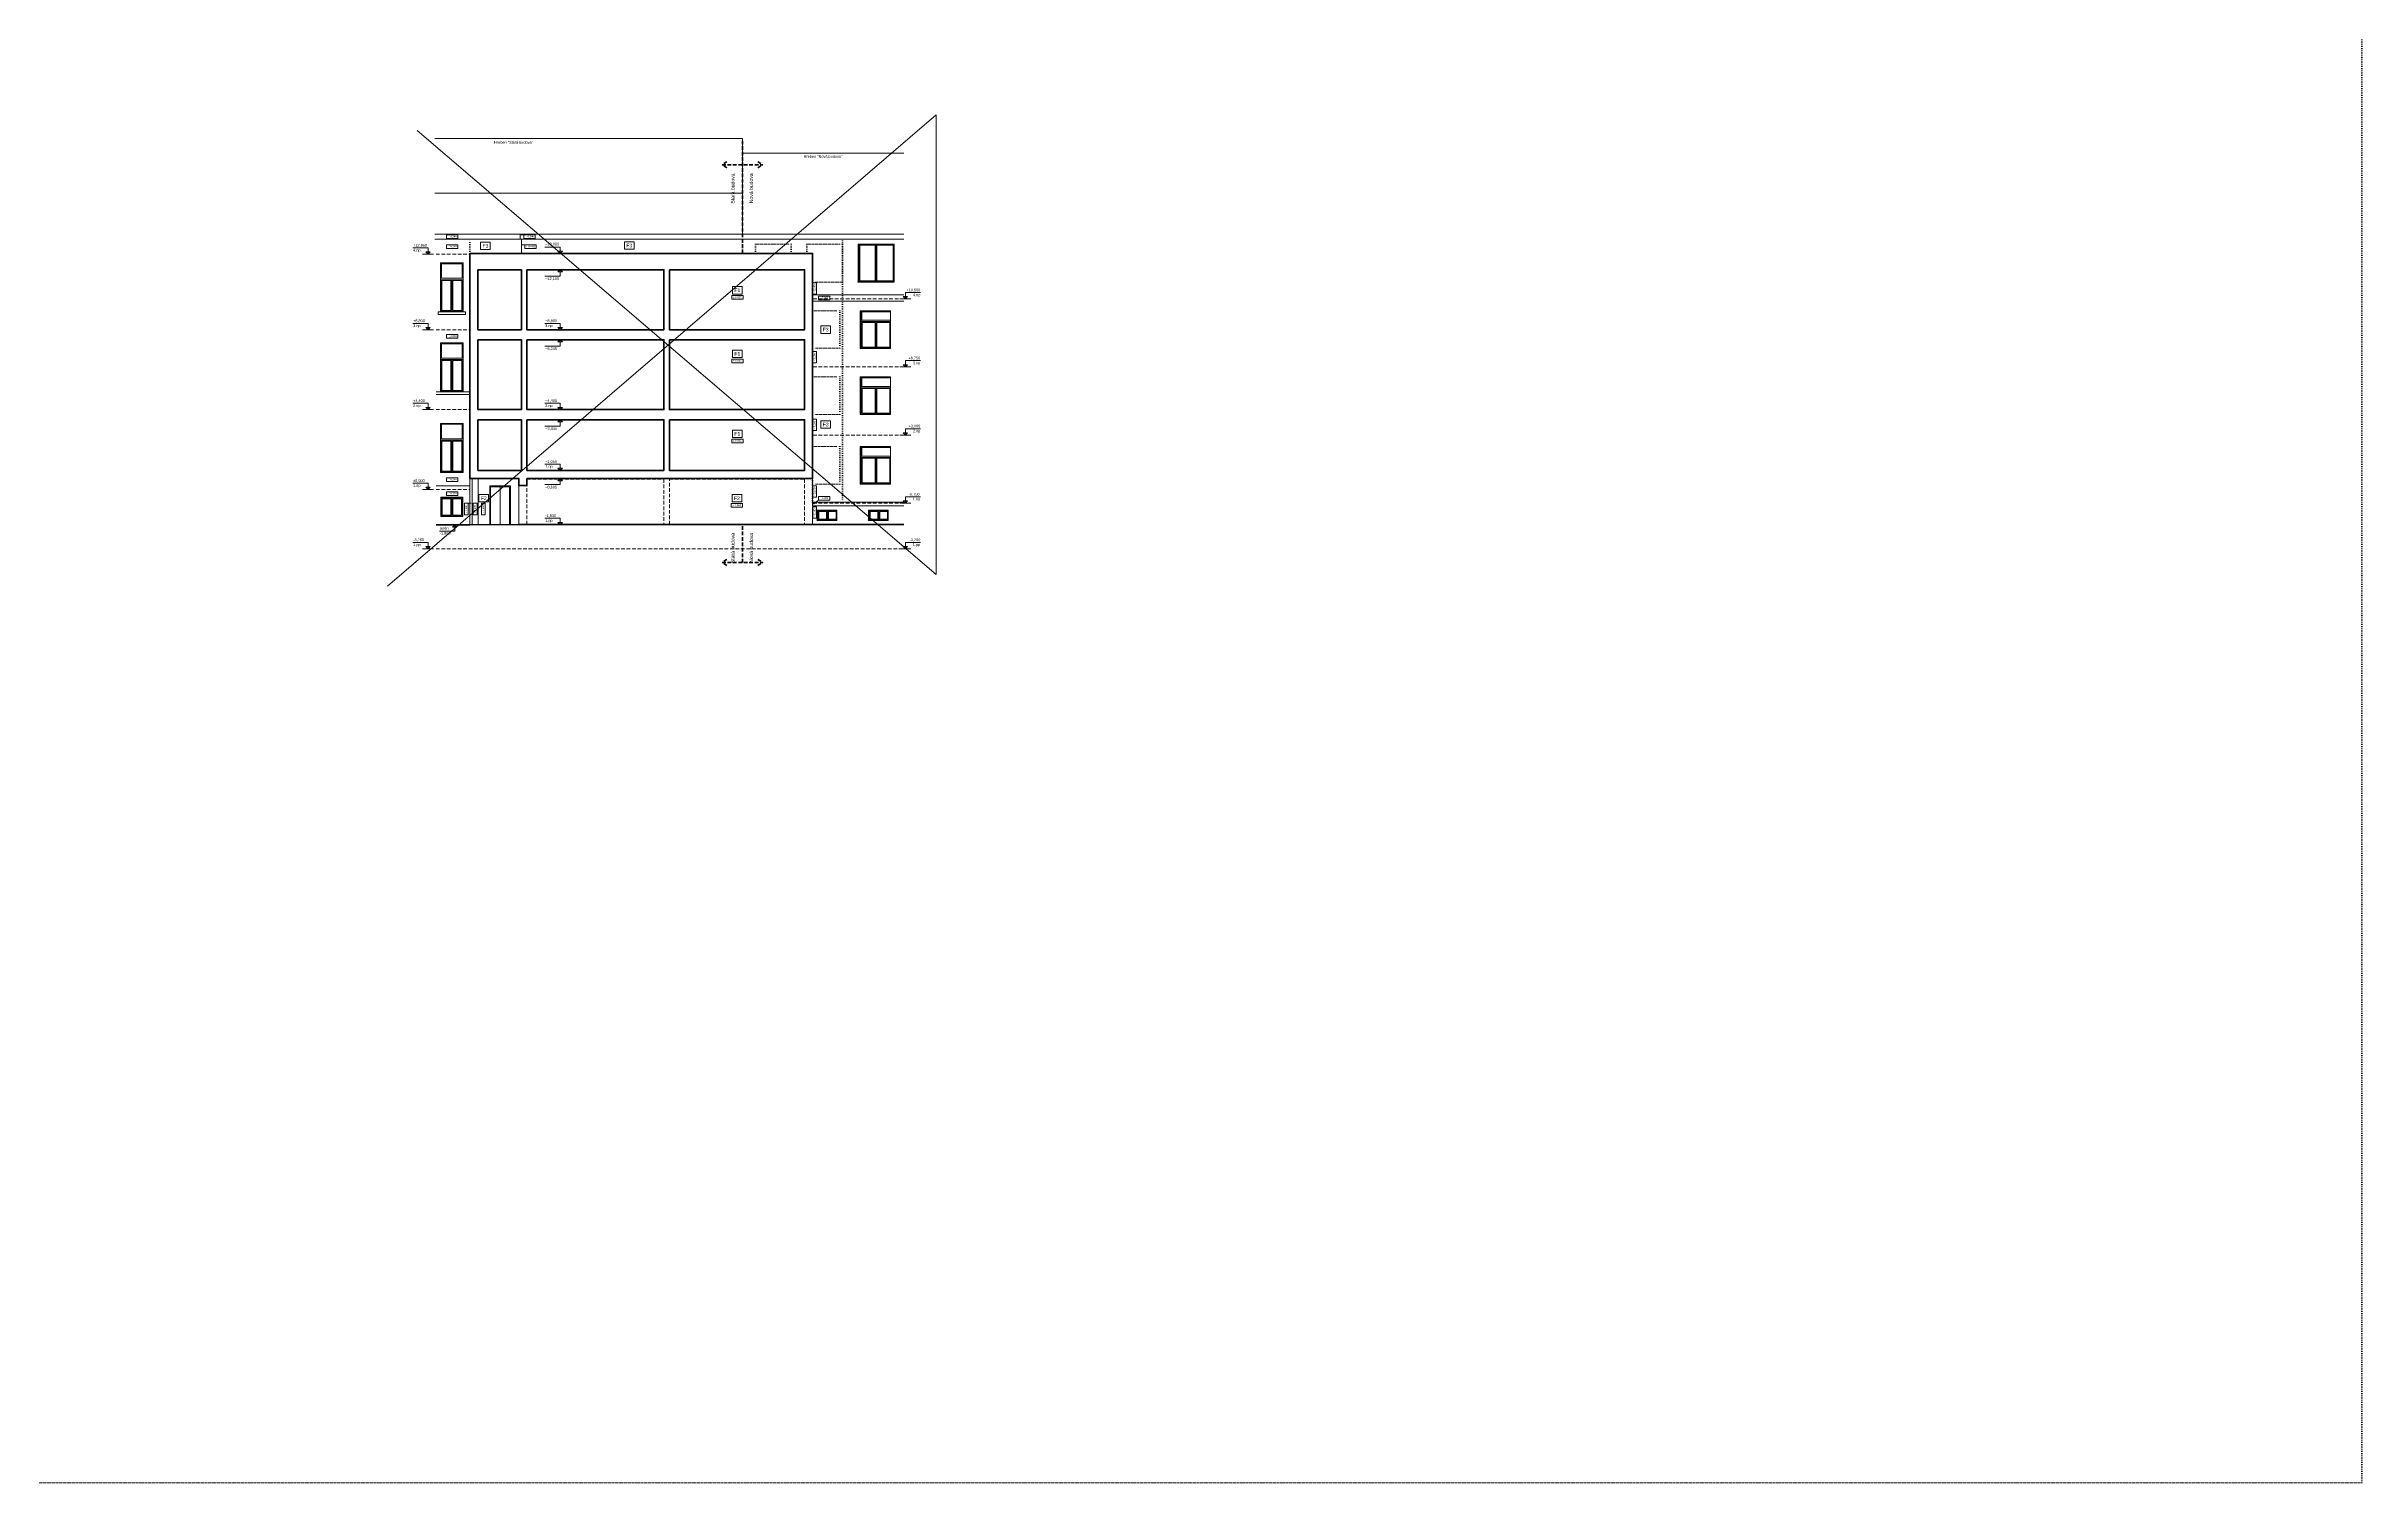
# Model space of a CAD drawing. Header units: millimetres. Extents: x 89194 to 559352, y -753138 to -204019.
# Drawn here: x 310519 to 438086, y -753138 to -674037 of the extents above; entities that cross this region are included whole.
import ezdxf

# ---------------------------------------------------------------- set-up
doc = ezdxf.new("R2010")
doc.units = ezdxf.units.MM
doc.header["$LTSCALE"] = 400
for name, pattern in [('DASHED', [0.75, 0.5, -0.25]), ('DOT', [0.25, 0, -0.25]), ('ČÁRKOVANÁ', [0.75, 0.5, -0.25])]:
    doc.linetypes.add(name, pattern=pattern)
for name, color, linetype, lineweight in [('RG_koty_hloubkové', 5, 'Continuous', 9), ('RG_Koty_vyskove', 7, 'Continuous', 5), ('RG_okna', 3, 'Continuous', 9), ('RG_pohled', 200, 'Continuous', 9), ('RG_popisy', 11, 'Continuous', 9), ('RG_skladby konstrukcí', 5, 'Continuous', 9), ('RG_tečkovaně', 210, 'DOT', 15), ('RG_velmi tlustá', 5, 'Continuous', 70), ('RG_výrobky zámečník', 6, 'Continuous', 9), ('RG_zdivo nové', 1, 'Continuous', 50), ('RG_čárkovaně', 40, 'DASHED', 9)]:
    doc.layers.add(name, color=color, linetype=linetype, lineweight=lineweight)
doc.styles.add('ARIAL', font='Arial.ttf')
doc.styles.add('Arial 200', font='Arial.ttf', dxfattribs={"height": 200})
doc.styles.add('Arial 250', font='Arial Bold.ttf', dxfattribs={"height": 250})

# ---------------------------------------------------------------- blocks, each defined once
blk = doc.blocks.new('dvere_vytah')
at = {"layer": 'RG_okna'}
for points in [[(334913, -698243), (336053, -698243), (336053, -700373), (334913, -700373)], [(334963, -698293), (336003, -698293), (336003, -700373), (334963, -700373)]]:
    blk.add_lwpolyline(points, close=True, dxfattribs=at)
blk.add_lwpolyline([(335483, -698293), (335483, -700373)], dxfattribs=at)

msp = doc.modelspace()

# ---------------------------------------------------------------- linework, layer by layer
at = {"layer": 'RG_koty_hloubkové'}
for points in [[(332560.2, -684416.4), (333185.2, -684416.4), (333185.2, -684620.2), (332560.2, -684620.2)], [(332560.2, -684971.8), (333185.2, -684971.8), (333185.2, -685175.5), (332560.2, -685175.5)], [(336820.3, -684415.7), (337445.3, -684415.7), (337445.3, -684619.5), (336820.3, -684619.5)], [(336888.6, -684971.8), (337513.6, -684971.8), (337513.6, -685175.5), (336888.6, -685175.5)], [(352757.5, -687686.2), (352757.5, -687061.2), (352961.3, -687061.2), (352961.3, -687686.2)], [(348278.8, -687764.4), (348903.8, -687764.4), (348903.8, -687968.2), (348278.8, -687968.2)], [(353071.4, -687790.3), (353696.4, -687790.3), (353696.4, -687994), (353071.4, -687994)], [(332560.2, -689913.4), (333185.2, -689913.4), (333185.2, -690117.1), (332560.2, -690117.1)], [(348278.8, -691264.4), (348903.8, -691264.4), (348903.8, -691468.2), (348278.8, -691468.2)], [(352757.5, -691468.5), (352757.5, -690843.5), (352961.3, -690843.5), (352961.3, -691468.5)], [(352757.5, -695192.9), (352757.5, -694567.9), (352961.3, -694567.9), (352961.3, -695192.9)], [(348278.8, -695664.4), (348903.8, -695664.4), (348903.8, -695868.2), (348278.8, -695868.2)], [(332560.2, -697801.5), (333185.2, -697801.5), (333185.2, -698005.3), (332560.2, -698005.3)], [(332560.2, -698574.1), (333185.2, -698574.1), (333185.2, -698777.9), (332560.2, -698777.9)], [(352757.5, -698870.2), (352757.5, -698245.2), (352961.3, -698245.2), (352961.3, -698870.2)], [(353071.4, -698823.1), (353696.4, -698823.1), (353696.4, -699026.9), (353071.4, -699026.9)], [(333561.2, -699829.4), (333561.2, -699204.4), (333764.9, -699204.4), (333764.9, -699829.4)], [(334044.1, -699829.4), (334044.1, -699204.4), (334247.9, -699204.4), (334247.9, -699829.4)], [(334496.9, -699829.4), (334496.9, -699204.4), (334700.6, -699204.4), (334700.6, -699829.4)], [(348255.2, -699214.4), (348880.2, -699214.4), (348880.2, -699418.2), (348255.2, -699418.2)], [(352757.5, -700019), (352757.5, -699394), (352961.3, -699394), (352961.3, -700019)]]:
    msp.add_lwpolyline(points, close=True, dxfattribs=at)
for points in [[(336820.3, -684415.7), (336629.9, -684415.7)], [(336888.6, -684971.8), (336698.3, -684971.8)], [(353071.4, -699026.9), (352784.4, -699249.3)], [(333764.9, -699204.4), (333921.6, -699204.4)]]:
    msp.add_lwpolyline(points, dxfattribs=at)
at = {"layer": 'RG_Koty_vyskove', "transparency": 33554687, "extrusion": (0, 0, -1)}
for p, q in [((330709.9, -685133.2), (331552, -685133.2)), ((337987.6, -685093.2), (338829.7, -685093.2)), ((337987.6, -686693.2), (338829.7, -686693.2)), ((358691, -687593.2), (357848.8, -687593.2)), ((330709.9, -689293.2), (331552, -689293.2)), ((337987.6, -689293.2), (338829.7, -689293.2)), ((337987.6, -690548.2), (338829.7, -690548.2)), ((358689.4, -691343.2), (357847.3, -691343.2)), ((330708.3, -693693.2), (331550.4, -693693.2)), ((337987.6, -693693.2), (338829.7, -693693.2)), ((337987.6, -694948.2), (338829.7, -694948.2)), ((358691, -695093.2), (357848.8, -695093.2)), ((337987.6, -697043.2), (338829.7, -697043.2)), ((330708.3, -698093.2), (331550.4, -698093.2)), ((337987.6, -698175.7), (338829.7, -698175.7)), ((358691, -698843.2), (357848.8, -698843.2)), ((337987.6, -700023.2), (338829.7, -700023.2)), ((330709.9, -701353.2), (331552, -701353.2)), ((332179.8, -700743.2), (333022, -700743.2)), ((358689.4, -701353.2), (357847.3, -701353.2))]:
    msp.add_line(p, q, dxfattribs=at)
at = {"layer": 'RG_Koty_vyskove', "transparency": 33554687}
for p, q in [((331552, -685483.2), (331432.1, -685363.1, 0)), ((331432.1, -685363.1, 0), (331552.1, -685363.1, 0)), ((331552, -685133.2), (331552, -685483.2)), ((331672.1, -685363.1, 0), (331552, -685483.2)), ((331552.1, -685363.1, 0), (331672.1, -685363.1, 0)), ((338829.7, -685443.2), (338709.8, -685323.1, 0)), ((338709.8, -685323.1, 0), (338829.8, -685323.1, 0)), ((338829.7, -685093.2), (338829.7, -685443.2)), ((338949.8, -685323.1, 0), (338829.7, -685443.2)), ((338829.8, -685323.1, 0), (338949.8, -685323.1, 0)), ((338829.7, -686343.2), (338709.8, -686463.3, 0)), ((338709.8, -686463.3, 0), (338829.8, -686463.3, 0)), ((338829.7, -686693.2), (338829.7, -686343.2)), ((338949.8, -686463.3, 0), (338829.7, -686343.2)), ((338829.8, -686463.3, 0), (338949.8, -686463.3, 0)), ((357848.7, -687823.1, 0), (357728.7, -687823.1, 0)), ((357728.7, -687823.1, 0), (357848.8, -687943.2)), ((357968.7, -687823.1, 0), (357848.7, -687823.1, 0)), ((357848.8, -687593.2), (357848.8, -687943.2)), ((357848.8, -687943.2), (357968.7, -687823.1, 0)), ((331552, -689643.2), (331432.1, -689523.1, 0)), ((331432.1, -689523.1, 0), (331552.1, -689523.1, 0)), ((331552, -689293.2), (331552, -689643.2)), ((331672.1, -689523.1, 0), (331552, -689643.2)), ((331552.1, -689523.1, 0), (331672.1, -689523.1, 0)), ((338829.7, -689643.2), (338709.8, -689523.1, 0)), ((338709.8, -689523.1, 0), (338829.8, -689523.1, 0)), ((338829.7, -689293.2), (338829.7, -689643.2)), ((338949.8, -689523.1, 0), (338829.7, -689643.2)), ((338829.8, -689523.1, 0), (338949.8, -689523.1, 0)), ((338829.7, -690198.2), (338709.8, -690318.3, 0)), ((338709.8, -690318.3, 0), (338829.8, -690318.3, 0)), ((338829.7, -690548.2), (338829.7, -690198.2)), ((338949.8, -690318.3, 0), (338829.7, -690198.2)), ((338829.8, -690318.3, 0), (338949.8, -690318.3, 0)), ((357847.3, -691343.2), (357847.3, -691693.2)), ((357847.1, -691573.1, 0), (357727.1, -691573.1, 0)), ((357727.1, -691573.1, 0), (357847.3, -691693.2)), ((357967.1, -691573.1, 0), (357847.1, -691573.1, 0)), ((357847.3, -691693.2), (357967.1, -691573.1, 0)), ((331550.4, -694043.2), (331430.6, -693923.1, 0)), ((331430.6, -693923.1, 0), (331550.6, -693923.1, 0)), ((331550.4, -693693.2), (331550.4, -694043.2)), ((331670.6, -693923.1, 0), (331550.4, -694043.2)), ((331550.6, -693923.1, 0), (331670.6, -693923.1, 0)), ((338829.7, -694043.2), (338709.8, -693923.1, 0)), ((338709.8, -693923.1, 0), (338829.8, -693923.1, 0)), ((338829.7, -693693.2), (338829.7, -694043.2)), ((338949.8, -693923.1, 0), (338829.7, -694043.2)), ((338829.8, -693923.1, 0), (338949.8, -693923.1, 0)), ((338829.7, -694598.2), (338709.8, -694718.3, 0)), ((338709.8, -694718.3, 0), (338829.8, -694718.3, 0)), ((338829.7, -694948.2), (338829.7, -694598.2)), ((338949.8, -694718.3, 0), (338829.7, -694598.2)), ((338829.8, -694718.3, 0), (338949.8, -694718.3, 0)), ((357848.8, -695093.2), (357848.8, -695443.2)), ((357848.7, -695323.1, 0), (357728.7, -695323.1, 0)), ((357728.7, -695323.1, 0), (357848.8, -695443.2)), ((357968.7, -695323.1, 0), (357848.7, -695323.1, 0)), ((357848.8, -695443.2), (357968.7, -695323.1, 0)), ((338829.7, -697393.2), (338709.8, -697273.1, 0)), ((338709.8, -697273.1, 0), (338829.8, -697273.1, 0)), ((338829.7, -697043.2), (338829.7, -697393.2)), ((338949.8, -697273.1, 0), (338829.7, -697393.2)), ((338829.8, -697273.1, 0), (338949.8, -697273.1, 0)), ((331550.4, -698443.2), (331430.6, -698323.1, 0)), ((331430.6, -698323.1, 0), (331550.6, -698323.1, 0)), ((331550.4, -698093.2), (331550.4, -698443.2)), ((331670.6, -698323.1, 0), (331550.4, -698443.2)), ((331550.6, -698323.1, 0), (331670.6, -698323.1, 0)), ((338829.7, -697838.2), (338709.8, -697958.3, 0)), ((338709.8, -697958.3, 0), (338829.8, -697958.3, 0)), ((338829.7, -698175.7), (338829.7, -697838.2)), ((338949.8, -697958.3, 0), (338829.7, -697838.2)), ((338829.8, -697958.3, 0), (338949.8, -697958.3, 0)), ((357848.8, -698843.2), (357848.8, -699193.2)), ((338829.7, -700373.2), (338709.8, -700253.1, 0)), ((338709.8, -700253.1, 0), (338829.8, -700253.1, 0)), ((338829.7, -700023.2), (338829.7, -700373.2)), ((338949.8, -700253.1, 0), (338829.7, -700373.2)), ((338829.8, -700253.1, 0), (338949.8, -700253.1, 0)), ((357848.7, -699073.1, 0), (357728.7, -699073.1, 0)), ((357728.7, -699073.1, 0), (357848.8, -699193.2)), ((357968.7, -699073.1, 0), (357848.7, -699073.1, 0)), ((357848.8, -699193.2), (357968.7, -699073.1, 0)), ((331552, -701703.2), (331432.1, -701583.1, 0)), ((331432.1, -701583.1, 0), (331552.1, -701583.1, 0)), ((331552, -701353.2), (331552, -701703.2)), ((331672.1, -701583.1, 0), (331552, -701703.2)), ((331552.1, -701583.1, 0), (331672.1, -701583.1, 0)), ((333022, -700393.2), (332902.1, -700513.3, 0)), ((332902.1, -700513.3, 0), (333022.1, -700513.3, 0)), ((333022, -700743.2), (333022, -700393.2)), ((333142.1, -700513.3, 0), (333022, -700393.2)), ((333022.1, -700513.3, 0), (333142.1, -700513.3, 0)), ((357847.1, -701583.1, 0), (357727.1, -701583.1, 0)), ((357727.1, -701583.1, 0), (357847.3, -701703.2)), ((357967.1, -701583.1, 0), (357847.1, -701583.1, 0)), ((357847.3, -701353.2), (357847.3, -701703.2)), ((357847.3, -701703.2), (357967.1, -701583.1, 0))]:
    msp.add_line(p, q, dxfattribs=at)
for points in [[(331852, -685483.2), (331252, -685483.2)], [(339129.7, -685443.2), (338529.7, -685443.2)], [(339129.7, -686343.2), (338529.7, -686343.2)], [(357548.8, -687943.2), (358148.8, -687943.2)], [(331852, -689643.2), (331252, -689643.2)], [(339129.7, -689643.2), (338529.7, -689643.2)], [(339129.7, -690198.2), (338529.7, -690198.2)], [(357547.3, -691693.2), (358147.3, -691693.2)], [(331850.4, -694043.2), (331250.4, -694043.2)], [(339129.7, -694043.2), (338529.7, -694043.2)], [(339129.7, -694598.2), (338529.7, -694598.2)], [(357548.8, -695443.2), (358148.8, -695443.2)], [(339129.7, -697393.2), (338529.7, -697393.2)], [(331850.4, -698443.2), (331250.4, -698443.2)], [(339129.7, -697838.2), (338529.7, -697838.2)], [(357548.8, -699193.2), (358148.8, -699193.2)], [(333322, -700393.2), (332722, -700393.2)], [(339129.7, -700373.2), (338529.7, -700373.2)], [(331852, -701703.2), (331252, -701703.2)], [(357547.3, -701703.2), (358147.3, -701703.2)]]:
    msp.add_lwpolyline(points, dxfattribs=at)
at = {"layer": 'RG_pohled', "color": 2, "linetype": 'Continuous', "lineweight": 20}
for p, q in [((331929, -684383.2), (336490.1, -684383.2)), ((331929, -684653.2), (336490.1, -684653.2)), ((336490.1, -684383.2), (357763.9, -684383.2)), ((336490.1, -684653.2), (357763.9, -684653.2)), ((336631, -684383.2), (336631, -684653.2)), ((336698.3, -684653.2), (336698.3, -685443.2)), ((355242.3, -684933.2), (357223.1, -684933.2)), ((355242.3, -686103.2), (355242.3, -684933.2)), ((355296.8, -684978.2), (355296.8, -684933.2)), ((355296.8, -686948.2), (355296.8, -684978.2)), ((355344.1, -684978.2), (355344.1, -686948.2)), ((356185.4, -684978.2), (355344.1, -684978.2)), ((355349, -686948.2), (355349, -684978.2)), ((356185.4, -686948.2), (356185.4, -684978.2)), ((356232.7, -684978.2), (356232.7, -684933.2)), ((356232.7, -686948.2), (356232.7, -684978.2)), ((356279.9, -684978.2), (356279.9, -686948.2)), ((357183.1, -684978.2), (356279.9, -684978.2)), ((356284.8, -686948.2), (356284.8, -684978.2)), ((357183.1, -686948.2), (357183.1, -684978.2)), ((357223.1, -684933.2), (357223.1, -686103.2)), ((332238.5, -686313.2), (332238.5, -685963.2)), ((332238.5, -685963.2), (333488.5, -685963.2)), ((332288.4, -686013.2), (332288.4, -686813.2)), ((333438.4, -686013.2), (332288.4, -686013.2)), ((333438.4, -686813.2), (333438.4, -686013.2)), ((333488.4, -685963.2), (333488.4, -686013.2)), ((333488.4, -686013.2), (333488.4, -686313.2)), ((333488.5, -685963.2), (333488.5, -686313.2)), ((355242.3, -686103.2), (355242.1, -686103.2)), ((355242.1, -686103.2), (355242.1, -686993.2)), ((357223.1, -686103.2), (357222.9, -686103.2)), ((357222.9, -686103.2), (357222.9, -687023.2)), ((332238.5, -686313.2), (332238.4, -686313.2)), ((332238.4, -686313.2), (332238.4, -688633.2)), ((332263.4, -686938.2), (332263.4, -686888.2)), ((332263.4, -686888.2), (332863.4, -686888.2)), ((332263.4, -688588.2), (332263.4, -686938.2)), ((332288.4, -686813.2), (333438.4, -686813.2)), ((332313.4, -686938.2), (332313.4, -688588.2)), ((332813.4, -686938.2), (332313.4, -686938.2)), ((332813.4, -688588.2), (332813.4, -686938.2)), ((332863.4, -686888.2), (332863.4, -686938.2)), ((332863.4, -686888.2), (333463.4, -686888.2)), ((332863.4, -686938.2), (332863.4, -688588.2)), ((332913.4, -686938.2), (332913.4, -688588.2)), ((333413.4, -686938.2), (332913.4, -686938.2)), ((333413.4, -688588.2), (333413.4, -686938.2)), ((333463.4, -686888.2), (333463.4, -686938.2)), ((333463.4, -686938.2), (333463.4, -688588.2)), ((333488.5, -686313.2), (333488.4, -686313.2)), ((333488.4, -686313.2), (333488.4, -688633.2)), ((355242.1, -686993.2), (355232.3, -686995.7)), ((355232.3, -686995.7), (355232.3, -687015.7)), ((357213.1, -686995.7), (355232.3, -686995.7)), ((357213.1, -687015.7), (355232.3, -687015.7)), ((355281.1, -686983.2), (355242.1, -686993.2)), ((355242.1, -687015.7), (355242.1, -687023.2)), ((357222.9, -687023.2), (355242.1, -687023.2)), ((355281.1, -686973.2), (355281.1, -686983.2)), ((355296.8, -686973.2), (355281.1, -686973.2)), ((355296.8, -686983.2), (355281.1, -686983.2)), ((355281.4, -687023.2), (355281.4, -687015.7)), ((355296.8, -686985.2), (355296.8, -686948.2)), ((355344.1, -686948.2), (356185.4, -686948.2)), ((356232.7, -686985.2), (356232.7, -686948.2)), ((356279.9, -686948.2), (357183.1, -686948.2)), ((357222.9, -686993.2), (357213.1, -686995.7)), ((357213.1, -686995.7), (357213.1, -687015.7)), ((357222.9, -686998.2), (357213.1, -686998.2)), ((357213.1, -687015.7), (357216.3, -687005.7)), ((357216.3, -687005.7), (357213.1, -687005.7)), ((332263.4, -688613.2), (332238.4, -688613.2)), ((332263.4, -688623.2), (332238.4, -688623.2)), ((332238.4, -688633.2), (332238.4, -688635.7)), ((332238.4, -688635.7), (332238.4, -688655.7)), ((333488.4, -688635.7), (332238.4, -688635.7)), ((333488.4, -688655.7), (332238.4, -688655.7)), ((332238.4, -688655.7), (332238.4, -688663.2)), ((333488.4, -688663.2), (332238.4, -688663.2)), ((332263.4, -688625.2), (332263.4, -688588.2)), ((332313.4, -688588.2), (332813.4, -688588.2)), ((332863.4, -688588.2), (332863.4, -688625.2)), ((332913.4, -688588.2), (333413.4, -688588.2)), ((333463.4, -688588.2), (333463.4, -688625.2)), ((333488.4, -688613.2), (333463.4, -688613.2)), ((333488.4, -688623.2), (333463.4, -688623.2)), ((333488.4, -688633.2), (333488.4, -688635.7)), ((333488.4, -688635.7), (333488.4, -688655.7)), ((333488.4, -688655.7), (333488.4, -688663.2)), ((352738.3, -687723.2), (357763.9, -687723.2)), ((352738.3, -688063.2), (357763.9, -688063.2)), ((355365.3, -690643.2), (355365.3, -688603.2)), ((355365.3, -688603.2), (357037.9, -688603.2)), ((355404.6, -688653.2), (355404.6, -688603.2)), ((355404.6, -690623.2), (355404.6, -688653.2)), ((355451.8, -688653.2), (355451.8, -689123.2)), ((357029.9, -688653.2), (355451.8, -688653.2)), ((355456.7, -689123.2), (355456.7, -688653.2)), ((357029.9, -689123.2), (357029.9, -688653.2)), ((357037.9, -688603.2), (357037.9, -690673.2)), ((355420, -689248.2), (355420, -689198.2)), ((355420, -689198.2), (356232.7, -689198.2)), ((355420, -690598.2), (355420, -689248.2)), ((355451.8, -689123.2), (357029.9, -689123.2)), ((355467.3, -689248.2), (355467.3, -690598.2)), ((356185.4, -689248.2), (355467.3, -689248.2)), ((355472.2, -690598.2), (355472.2, -689248.2)), ((356185.4, -690598.2), (356185.4, -689248.2)), ((356232.7, -689248.2), (356232.7, -689198.2)), ((356232.7, -689198.2), (357037.9, -689198.2)), ((356232.7, -690598.2), (356232.7, -689248.2)), ((356279.9, -689248.2), (356279.9, -690598.2)), ((356998.1, -689248.2), (356279.9, -689248.2)), ((356284.8, -690598.2), (356284.8, -689248.2)), ((356998.1, -690598.2), (356998.1, -689248.2)), ((332238.4, -693033.2), (332238.4, -690363.2)), ((332238.4, -690363.2), (333488.4, -690363.2)), ((332263.4, -691338.2), (332263.4, -691288.2)), ((332263.4, -691288.2), (332863.4, -691288.2)), ((332263.4, -692988.2), (332263.4, -691338.2)), ((332288.4, -690413.2), (332288.4, -691213.2)), ((333438.4, -690413.2), (332288.4, -690413.2)), ((332288.4, -691213.2), (333438.4, -691213.2)), ((332313.4, -691338.2), (332313.4, -692988.2)), ((332813.4, -691338.2), (332313.4, -691338.2)), ((332813.4, -692988.2), (332813.4, -691338.2)), ((332863.4, -691288.2), (332863.4, -691338.2)), ((332863.4, -691288.2), (333463.4, -691288.2)), ((332863.4, -691338.2), (332863.4, -692988.2)), ((332913.4, -691338.2), (332913.4, -692988.2)), ((333413.4, -691338.2), (332913.4, -691338.2)), ((333413.4, -692988.2), (333413.4, -691338.2)), ((333438.4, -691213.2), (333438.4, -690413.2)), ((333463.4, -691288.2), (333463.4, -691338.2)), ((333463.4, -691338.2), (333463.4, -692988.2)), ((333488.4, -690363.2), (333488.4, -693033.2)), ((355365.3, -690643.2), (355355.5, -690645.7)), ((355355.5, -690645.7), (355355.5, -690665.7)), ((357028.1, -690645.7), (355355.5, -690645.7)), ((357028.1, -690665.7), (355355.5, -690665.7)), ((355404.2, -690633.2), (355365.3, -690643.2)), ((355365.3, -690673.2), (355365.3, -690665.7)), ((357037.9, -690673.2), (355365.3, -690673.2)), ((355404.2, -690623.2), (355404.2, -690633.2)), ((355420, -690623.2), (355404.2, -690623.2)), ((355420, -690633.2), (355404.2, -690633.2)), ((355404.6, -690673.2), (355404.6, -690665.7)), ((355420, -690635.2), (355420, -690598.2)), ((355467.3, -690598.2), (356185.4, -690598.2)), ((356232.7, -690635.2), (356232.7, -690598.2)), ((356279.9, -690598.2), (356998.1, -690598.2)), ((357037.9, -690643.2), (357028.1, -690645.7)), ((357028.1, -690645.7), (357028.1, -690665.7)), ((357037.9, -690648.2), (357028.1, -690648.2)), ((357028.1, -690665.7), (357031.3, -690655.7)), ((357031.3, -690655.7), (357028.1, -690655.7)), ((355365.3, -694283.2), (355365.3, -692243.2)), ((355365.3, -692243.2), (357037.9, -692243.2)), ((355404.6, -692293.2), (355404.6, -692243.2)), ((355404.6, -694263.2), (355404.6, -692293.2)), ((355451.8, -692293.2), (355451.8, -692763.2)), ((357029.9, -692293.2), (355451.8, -692293.2)), ((355456.7, -692763.2), (355456.7, -692293.2)), ((357029.9, -692763.2), (357029.9, -692293.2)), ((357037.9, -692243.2), (357037.9, -694313.2)), ((332263.4, -693013.2), (332238.4, -693013.2)), ((332263.4, -693023.2), (332238.4, -693023.2)), ((332238.4, -693033.2), (332238.4, -693035.7)), ((332238.4, -693035.7), (332238.4, -693055.7)), ((333488.4, -693035.7), (332238.4, -693035.7)), ((333488.4, -693055.7), (332238.4, -693055.7)), ((332238.4, -693063.2), (332238.4, -693055.7)), ((333488.4, -693063.2), (332238.4, -693063.2)), ((332263.4, -693025.2), (332263.4, -692988.2)), ((332313.4, -692988.2), (332813.4, -692988.2)), ((332863.4, -692988.2), (332863.4, -693025.2)), ((332913.4, -692988.2), (333413.4, -692988.2)), ((333463.4, -692988.2), (333463.4, -693025.2)), ((333488.4, -693013.2), (333463.4, -693013.2)), ((333488.4, -693023.2), (333463.4, -693023.2)), ((333488.4, -693033.2), (333488.4, -693035.7)), ((333488.4, -693035.7), (333488.4, -693055.7)), ((333488.4, -693055.7), (333488.4, -693063.2)), ((355420, -692888.2), (355420, -692838.2)), ((355420, -692838.2), (356232.7, -692838.2)), ((355420, -694238.2), (355420, -692888.2)), ((355451.8, -692763.2), (357029.9, -692763.2)), ((355467.3, -692888.2), (355467.3, -694238.2)), ((356185.4, -692888.2), (355467.3, -692888.2)), ((355472.2, -694238.2), (355472.2, -692888.2)), ((356185.4, -694238.2), (356185.4, -692888.2)), ((356232.7, -692888.2), (356232.7, -692838.2)), ((356232.7, -692838.2), (357037.9, -692838.2)), ((356232.7, -694238.2), (356232.7, -692888.2)), ((356279.9, -692888.2), (356279.9, -694238.2)), ((356998.1, -692888.2), (356279.9, -692888.2)), ((356284.8, -694238.2), (356284.8, -692888.2)), ((356998.1, -694238.2), (356998.1, -692888.2)), ((332238.4, -697473.2), (332238.4, -694803.2)), ((332238.4, -694803.2), (333488.4, -694803.2)), ((332288.4, -695653.2), (332288.4, -694853.2)), ((332288.4, -694853.2), (333438.4, -694853.2)), ((333438.4, -694853.2), (333438.4, -695653.2)), ((333488.4, -694803.2), (333488.4, -697473.2)), ((355365.3, -694283.2), (355355.5, -694285.7)), ((355355.5, -694285.7), (355355.5, -694305.7)), ((357028.1, -694285.7), (355355.5, -694285.7)), ((357028.1, -694305.7), (355355.5, -694305.7)), ((355404.2, -694273.2), (355365.3, -694283.2)), ((355365.3, -694313.2), (355365.3, -694305.7)), ((357037.9, -694313.2), (355365.3, -694313.2)), ((355404.2, -694263.2), (355404.2, -694273.2)), ((355420, -694263.2), (355404.2, -694263.2)), ((355420, -694273.2), (355404.2, -694273.2)), ((355404.6, -694313.2), (355404.6, -694305.7)), ((355420, -694275.2), (355420, -694238.2)), ((355467.3, -694238.2), (356185.4, -694238.2)), ((356232.7, -694275.2), (356232.7, -694238.2)), ((356279.9, -694238.2), (356998.1, -694238.2)), ((357037.9, -694283.2), (357028.1, -694285.7)), ((357028.1, -694285.7), (357028.1, -694305.7)), ((357037.9, -694288.2), (357028.1, -694288.2)), ((357028.1, -694305.7), (357031.3, -694295.7)), ((357031.3, -694295.7), (357028.1, -694295.7)), ((332263.4, -695728.2), (332263.4, -695778.2)), ((332863.4, -695728.2), (332263.4, -695728.2)), ((332263.4, -695778.2), (332263.4, -697428.2)), ((333438.4, -695653.2), (332288.4, -695653.2)), ((332313.4, -697428.2), (332313.4, -695778.2)), ((332313.4, -695778.2), (332813.4, -695778.2)), ((332813.4, -695778.2), (332813.4, -697428.2)), ((332863.4, -695728.2), (332863.4, -695778.2)), ((333463.4, -695728.2), (332863.4, -695728.2)), ((332863.4, -695778.2), (332863.4, -697428.2)), ((332913.4, -697428.2), (332913.4, -695778.2)), ((332913.4, -695778.2), (333413.4, -695778.2)), ((333413.4, -695778.2), (333413.4, -697428.2)), ((333463.4, -695778.2), (333463.4, -695728.2)), ((333463.4, -697428.2), (333463.4, -695778.2)), ((355365.3, -696080.7), (357037.9, -696080.7)), ((355365.3, -698120.7), (355365.3, -696080.7)), ((355404.6, -696130.7), (355404.6, -696080.7)), ((355404.6, -698100.7), (355404.6, -696130.7)), ((355451.8, -696130.7), (355451.8, -696600.7)), ((357029.9, -696130.7), (355451.8, -696130.7)), ((355456.7, -696600.7), (355456.7, -696130.7)), ((357029.9, -696600.7), (357029.9, -696130.7)), ((357037.9, -696080.7), (357037.9, -698140.7)), ((332238.4, -697453.2), (332263.4, -697453.2)), ((332238.4, -697463.2), (332263.4, -697463.2)), ((332238.4, -697473.2), (332238.4, -697475.7)), ((332238.4, -697475.7), (332238.4, -697495.7)), ((332238.4, -697475.7), (333488.4, -697475.7)), ((332238.4, -697495.7), (333488.4, -697495.7)), ((332238.4, -697503.2), (332238.4, -697495.7)), ((333488.4, -697503.2), (332238.4, -697503.2)), ((332263.4, -697428.2), (332263.4, -697465.2)), ((332813.4, -697428.2), (332313.4, -697428.2)), ((332863.4, -697428.2), (332863.4, -697465.2)), ((333413.4, -697428.2), (332913.4, -697428.2)), ((333463.4, -697465.2), (333463.4, -697428.2)), ((333463.4, -697453.2), (333488.4, -697453.2)), ((333463.4, -697463.2), (333488.4, -697463.2)), ((333488.4, -697473.2), (333488.4, -697475.7)), ((333488.4, -697475.7), (333488.4, -697495.7)), ((333488.4, -697495.7), (333488.4, -697503.2)), ((355420, -696725.7), (355420, -696675.7)), ((355420, -696675.7), (356232.7, -696675.7)), ((355420, -698075.7), (355420, -696725.7)), ((355451.8, -696600.7), (357029.9, -696600.7)), ((355467.3, -696725.7), (355467.3, -698075.7)), ((356185.4, -696725.7), (355467.3, -696725.7)), ((355472.2, -698075.7), (355472.2, -696725.7)), ((356185.4, -698075.7), (356185.4, -696725.7)), ((356232.7, -696725.7), (356232.7, -696675.7)), ((356232.7, -696675.7), (357037.9, -696675.7)), ((356232.7, -698075.7), (356232.7, -696725.7)), ((356279.9, -696725.7), (356279.9, -698075.7)), ((356998.1, -696725.7), (356279.9, -696725.7)), ((356284.8, -698075.7), (356284.8, -696725.7)), ((356998.1, -698075.7), (356998.1, -696725.7)), ((332253.4, -698873.2), (333473.4, -698873.2)), ((332253.4, -699909), (332253.4, -698873.2)), ((332278.4, -698898.2), (332278.4, -698948.2)), ((332863.4, -698898.2), (332278.4, -698898.2)), ((332278.4, -698948.2), (332278.4, -699858.2)), ((332328.4, -699858.2), (332328.4, -698948.2)), ((332328.4, -698948.2), (332813.4, -698948.2)), ((332813.4, -698948.2), (332813.4, -699858.2)), ((332863.4, -698898.2), (332863.4, -698948.2)), ((333448.4, -698898.2), (332863.4, -698898.2)), ((332863.4, -698948.2), (332863.4, -699858.2)), ((332913.4, -699858.2), (332913.4, -698948.2)), ((332913.4, -698948.2), (333398.4, -698948.2)), ((333398.4, -698948.2), (333398.4, -699858.2)), ((333448.4, -698948.2), (333448.4, -698898.2)), ((333448.4, -699858.2), (333448.4, -698948.2)), ((333473.4, -698873.2), (333473.4, -699909)), ((355365.3, -698120.7), (355355.5, -698123.2)), ((355355.5, -698123.2), (355355.5, -698143.2)), ((357028.1, -698123.2), (355355.5, -698123.2)), ((357028.1, -698143.2), (355355.5, -698143.2)), ((355404.2, -698110.7), (355365.3, -698120.7)), ((355404.2, -698100.7), (355404.2, -698110.7)), ((355420, -698100.7), (355404.2, -698100.7)), ((355420, -698110.7), (355404.2, -698110.7)), ((355420, -698112.7), (355420, -698075.7)), ((355467.3, -698075.7), (356185.4, -698075.7)), ((356232.7, -698112.7), (356232.7, -698075.7)), ((356279.9, -698075.7), (356998.1, -698075.7)), ((357037.9, -698120.7), (357028.1, -698123.2)), ((357028.1, -698123.2), (357028.1, -698143.2)), ((357037.9, -698125.7), (357028.1, -698125.7)), ((357028.1, -698143.2), (357031.3, -698133.2)), ((357031.3, -698133.2), (357028.1, -698133.2)), ((357037.9, -698140.7), (357028.9, -698140.7)), ((332253.4, -699883.2), (332278.4, -699883.2)), ((332253.4, -699893.2), (332278.4, -699893.2)), ((332253.4, -699909), (332253.4, -699911.5)), ((332253.4, -699911.5), (332253.4, -699931.5)), ((332253.4, -699911.5), (333473.4, -699911.5)), ((332253.4, -699931.5), (333473.4, -699931.5)), ((332253.4, -699933.2), (332253.4, -699931.5)), ((333473.4, -699933.2), (332253.4, -699933.2)), ((332278.4, -699858.2), (332278.4, -699895.2)), ((332813.4, -699858.2), (332328.4, -699858.2)), ((332863.4, -699858.2), (332863.4, -699895.2)), ((333398.4, -699858.2), (332913.4, -699858.2)), ((333448.4, -699895.2), (333448.4, -699858.2)), ((333448.4, -699883.2), (333473.4, -699883.2)), ((333448.4, -699893.2), (333473.4, -699893.2)), ((333473.4, -699909), (333473.4, -699911.5)), ((333473.4, -699911.5), (333473.4, -699931.5)), ((333473.4, -699931.5), (333473.4, -699933.2)), ((357763.9, -699143.2), (352738.3, -699143.2)), ((357763.9, -699333.2), (352738.3, -699333.2)), ((352982.6, -700113.2), (352972.8, -700115.7)), ((352972.8, -700115.7), (352972.8, -700135.7)), ((354059.5, -700115.7), (352972.8, -700115.7)), ((354059.5, -700135.7), (352972.8, -700135.7)), ((352982.6, -700113.2), (352982.6, -699583.2)), ((352982.6, -699583.2), (354069.3, -699583.2)), ((353021.5, -700103.2), (352982.6, -700113.2)), ((352982.6, -700143.2), (352982.6, -700135.7)), ((354069.3, -700143.2), (352982.6, -700143.2)), ((353021.5, -700093.2), (353021.5, -700103.2)), ((353037.3, -700093.2), (353021.5, -700093.2)), ((353037.3, -700103.2), (353021.5, -700103.2)), ((353021.8, -699633.2), (353021.8, -699583.2)), ((353021.8, -700093.2), (353021.8, -699633.2)), ((353021.8, -700143.2), (353021.8, -700135.7)), ((353037.3, -699658.2), (353037.3, -699608.2)), ((353037.3, -699608.2), (353557, -699608.2)), ((353037.3, -700068.2), (353037.3, -699658.2)), ((353037.3, -700105.2), (353037.3, -700068.2)), ((353084.5, -699658.2), (353084.5, -700068.2)), ((353509.8, -699658.2), (353084.5, -699658.2)), ((353084.5, -700068.2), (353509.8, -700068.2)), ((353089.4, -700068.2), (353089.4, -699658.2)), ((353509.8, -700068.2), (353509.8, -699658.2)), ((353557, -699658.2), (353557, -699608.2)), ((353557, -699608.2), (354069.3, -699608.2)), ((353557, -700068.2), (353557, -699658.2)), ((353557, -700105.2), (353557, -700068.2)), ((353604.3, -699658.2), (353604.3, -700068.2)), ((354029.5, -699658.2), (353604.3, -699658.2)), ((353604.3, -700068.2), (354029.5, -700068.2)), ((353609.2, -700068.2), (353609.2, -699658.2)), ((354029.5, -700068.2), (354029.5, -699658.2)), ((354069.3, -700113.2), (354059.5, -700115.7)), ((354059.5, -700115.7), (354059.5, -700135.7)), ((354069.3, -700118.2), (354059.5, -700118.2)), ((354059.5, -700135.7), (354062.7, -700125.7)), ((354062.7, -700125.7), (354059.5, -700125.7)), ((354069.3, -699583.2), (354069.3, -700143.2)), ((355811.6, -700113.2), (355801.8, -700115.7)), ((355801.8, -700115.7), (355801.8, -700135.7)), ((356888.5, -700115.7), (355801.8, -700115.7)), ((356888.5, -700135.7), (355801.8, -700135.7)), ((355811.6, -700113.2), (355811.6, -699583.2)), ((355811.6, -699583.2), (356898.3, -699583.2)), ((355850.6, -700103.2), (355811.6, -700113.2)), ((355811.6, -700143.2), (355811.6, -700135.7)), ((356898.3, -700143.2), (355811.6, -700143.2)), ((355850.6, -700093.2), (355850.6, -700103.2)), ((355866.3, -700093.2), (355850.6, -700093.2)), ((355866.3, -700103.2), (355850.6, -700103.2)), ((355850.9, -699633.2), (355850.9, -699583.2)), ((355850.9, -700093.2), (355850.9, -699633.2)), ((355850.9, -700143.2), (355850.9, -700135.7)), ((355866.3, -699658.2), (355866.3, -699608.2)), ((355866.3, -699608.2), (356386.1, -699608.2)), ((355866.3, -700068.2), (355866.3, -699658.2)), ((355866.3, -700105.2), (355866.3, -700068.2)), ((355913.6, -699658.2), (355913.6, -700068.2)), ((356338.8, -699658.2), (355913.6, -699658.2)), ((355913.6, -700068.2), (356338.8, -700068.2)), ((355918.5, -700068.2), (355918.5, -699658.2)), ((356338.8, -700068.2), (356338.8, -699658.2)), ((356386.1, -699658.2), (356386.1, -699608.2)), ((356386.1, -699608.2), (356898.3, -699608.2)), ((356386.1, -700068.2), (356386.1, -699658.2)), ((356386.1, -700105.2), (356386.1, -700068.2)), ((356433.3, -699658.2), (356433.3, -700068.2)), ((356858.5, -699658.2), (356433.3, -699658.2)), ((356433.3, -700068.2), (356858.5, -700068.2)), ((356438.2, -700068.2), (356438.2, -699658.2)), ((356858.5, -700068.2), (356858.5, -699658.2)), ((356898.3, -700113.2), (356888.5, -700115.7)), ((356888.5, -700115.7), (356888.5, -700135.7)), ((356898.3, -700118.2), (356888.5, -700118.2)), ((356888.5, -700135.7), (356891.8, -700125.7)), ((356891.8, -700125.7), (356888.5, -700125.7)), ((356898.3, -699583.2), (356898.3, -700143.2))]:
    msp.add_line(p, q, dxfattribs=at)
at = {"layer": 'RG_pohled'}
for points in [[(329309.5, -703771.4), (359546.7, -677811.1), (359546.7, -703125.7), (330946.3, -678672.1)], [(338419, -697838.2), (352738.3, -697838.2), (352738.3, -700373.2), (336558.3, -700373.2), (336558.3, -697838.2)]]:
    msp.add_lwpolyline(points, dxfattribs=at)
at = {"layer": 'RG_pohled', "color": 2, "linetype": 'Continuous', "lineweight": 20}
for points in [[(348871.2, -684383.2), (348871.2, -679115.9), (331929, -679115.9)], [(348871.2, -679915.9), (357763.9, -679915.9)], [(348871.2, -682118.9), (331929, -682118.9)], [(331990.8, -693063.2), (333858.3, -693063.2)], [(331990.8, -693213.2), (333858.3, -693213.2)], [(331988.9, -698243.2), (333856.4, -698243.2)]]:
    msp.add_lwpolyline(points, dxfattribs=at)
msp.add_lwpolyline([(332113.4, -688663.2), (333613.4, -688663.2), (333613.4, -688813.2), (332113.4, -688813.2)], close=True, dxfattribs=at)
at = {"layer": 'RG_pohled'}
msp.add_lwpolyline([(333858.3, -697838.2), (336558.3, -697838.2), (336558.3, -700373.2), (333858.3, -700373.2)], close=True, dxfattribs=at)
at = {"layer": 'RG_popisy', "linetype": 'ČÁRKOVANÁ', "lineweight": 35}
for p, q in [((348871.2, -685443.2), (348871.2, -679192)), ((348871.2, -702461.4), (348871.2, -700373.2))]:
    msp.add_line(p, q, dxfattribs=at)
for points in [[(348021.5, -680390), (347750.4, -680560.7)], [(348021.5, -680390), (347750.4, -680560.7)], [(347750.4, -680560.7), (349992.1, -680560.7)], [(348021.5, -680731.4), (347750.4, -680560.7)], [(347750.4, -680560.7), (349992.1, -680560.7)], [(348021.5, -680731.4), (347750.4, -680560.7)], [(349720.9, -680390), (349992.1, -680560.7)], [(349720.9, -680390), (349992.1, -680560.7)], [(349720.9, -680731.4), (349992.1, -680560.7)], [(349720.9, -680731.4), (349992.1, -680560.7)], [(348021.5, -702290.8), (347750.4, -702461.4)], [(348021.5, -702290.8), (347750.4, -702461.4)], [(347750.4, -702461.4), (349992.1, -702461.4)], [(348021.5, -702632.1), (347750.4, -702461.4)], [(347750.4, -702461.4), (349992.1, -702461.4)], [(348021.5, -702632.1), (347750.4, -702461.4)], [(349720.9, -702290.8), (349992.1, -702461.4)], [(349720.9, -702290.8), (349992.1, -702461.4)], [(349720.9, -702632.1), (349992.1, -702461.4)], [(349720.9, -702632.1), (349992.1, -702461.4)]]:
    msp.add_lwpolyline(points, dxfattribs=at)
at = {"layer": 'RG_skladby konstrukcí'}
for points in [[(334447.6, -685224.1), (334977.6, -685224.1), (334977.6, -684814.1), (334447.6, -684814.1)], [(342371.7, -685215), (342901.7, -685215), (342901.7, -684805), (342371.7, -684805)], [(348325.9, -687677.6), (348855.9, -687677.6), (348855.9, -687267.6), (348325.9, -687267.6)], [(353193.2, -689845.8), (353723.2, -689845.8), (353723.2, -689435.8), (353193.2, -689435.8)], [(348325.9, -691177.6), (348855.9, -691177.6), (348855.9, -690767.6), (348325.9, -690767.6)], [(348325.9, -695577.6), (348855.9, -695577.6), (348855.9, -695167.6), (348325.9, -695167.6)], [(353193.2, -695070.9), (353723.2, -695070.9), (353723.2, -694660.9), (353193.2, -694660.9)], [(334354.7, -699127.6), (334884.7, -699127.6), (334884.7, -698717.6), (334354.7, -698717.6)], [(348302.3, -699127.6), (348832.3, -699127.6), (348832.3, -698717.6), (348302.3, -698717.6)]]:
    msp.add_lwpolyline(points, close=True, dxfattribs=at)
at = {"layer": 'RG_tečkovaně'}
for points in [[(89193.6, -230307.3), (438085.7, -230307.3), (438085.7, -753138.3), (89193.6, -753138.3)], [(348871.2, -684653.2), (354392.3, -684653.2), (354392.3, -699143.2), (352738.3, -699143.2), (352738.3, -685443.2), (348871.2, -685443.2), (348871.2, -684653.2)]]:
    msp.add_lwpolyline(points, close=True, dxfattribs=at)
for points in [[(333858.3, -685443.2), (333858.3, -684653.2)], [(349582.9, -685443.2), (349582.9, -684933.2), (351563.8, -684933.2), (351563.8, -685443.2)], [(352411.5, -685443.2), (352411.5, -684933.2), (354392.3, -684933.2), (354392.3, -687023.2), (352738.3, -687023.2)], [(352738.3, -688603.2), (354230.3, -688603.2), (354230.3, -690663.2), (352738.3, -690663.2)], [(352738.3, -692243.2), (354230.1, -692243.2), (354230.1, -694313.2), (352738.3, -694313.2)], [(352738.3, -696080.7), (354230.1, -696080.7), (354230.1, -698150.7), (352738.3, -698150.7)]]:
    msp.add_lwpolyline(points, dxfattribs=at)
at = {"layer": 'RG_velmi tlustá'}
msp.add_lwpolyline([(331990.8, -700393.2), (333859.1, -700393.2), (336558.3, -700373.2), (357763.9, -700373.2)], dxfattribs=at)
at = {"layer": 'RG_výrobky zámečník'}
for points in [[(333986.3, -697838.2), (333986.3, -700373.2)], [(334310.3, -697838.2), (334310.3, -700373.2)]]:
    msp.add_lwpolyline(points, dxfattribs=at)
at = {"layer": 'RG_zdivo nové'}
msp.add_lwpolyline([(336558.3, -698223.2), (336558.3, -697838.2), (333858.3, -697838.2), (333858.3, -685443.2), (352738.3, -685443.2), (352738.3, -697838.2), (336998.3, -697838.2), (336998.3, -698223.2), (336558.3, -698223.2)], dxfattribs=at)
for points in [[(334298.3, -686343.2), (336698.3, -686343.2), (336698.3, -689643.2), (334298.3, -689643.2)], [(336998.3, -686343.2), (344548.3, -686343.2), (344548.3, -689643.2), (336998.3, -689643.2)], [(344848.3, -686343.2), (352298.4, -686343.2), (352298.4, -689643.2), (344848.3, -689643.2)], [(334298.3, -690198.2), (336698.3, -690198.2), (336698.3, -694043.2), (334298.3, -694043.2)], [(336998.3, -690198.2), (344548.3, -690198.2), (344548.3, -694043.2), (336998.3, -694043.2)], [(344848.3, -690198.2), (352298.4, -690198.2), (352298.4, -694043.2), (344848.3, -694043.2)], [(334298.3, -694598.2), (336698.3, -694598.2), (336698.3, -697393.2), (334298.3, -697393.2)], [(336998.3, -694598.2), (344548.3, -694598.2), (344548.3, -697393.2), (336998.3, -697393.2)], [(344848.3, -694598.2), (352298.4, -694598.2), (352298.4, -697393.2), (344848.3, -697393.2)]]:
    msp.add_lwpolyline(points, close=True, dxfattribs=at)
at = {"layer": 'RG_čárkovaně'}
for points in [[(331990.8, -685483.2), (333858.3, -685483.2)], [(357763.9, -687943.2), (352738.3, -687943.2)], [(331990.8, -689643.2), (333858.3, -689643.2)], [(357763.9, -691693.2), (352738.3, -691693.2)], [(331990.8, -694043.2), (333858.3, -694043.2)], [(357763.9, -695443.2), (352738.3, -695443.2)], [(331990.8, -698443.2), (333858.3, -698443.2)], [(357763.9, -699193.2), (352738.3, -699193.2)], [(331990.8, -701703.2), (357763.9, -701703.2)]]:
    msp.add_lwpolyline(points, dxfattribs=at)
for points in [[(336998.3, -697873.2), (344548.3, -697873.2), (344548.3, -700373.2), (336998.3, -700373.2)], [(344848.3, -697873.2), (352298.4, -697873.2), (352298.4, -700373.2), (344848.3, -700373.2)]]:
    msp.add_lwpolyline(points, close=True, dxfattribs=at)

# ---------------------------------------------------------------- block references
at = {"layer": 'RG_okna'}
msp.add_blockref('dvere_vytah', (35, 0), dxfattribs=at)

# ---------------------------------------------------------------- texts
at = {"layer": 'RG_koty_hloubkové', "char_height": 100, "width": 625, "attachment_point": 5, "style": 'Arial 200'}
for s, insert in [('- 10,340', (332872.7, -684517.7)), ('- 10,840', (332872.7, -685073)), ('- 10,340', (337132.8, -684517)), ('- 10,840', (337201.1, -685073)), ('%%P 0,000', (348591.3, -687865.7)), ('- 5,090', (353383.9, -687891.5)), ('- 10,840', (332872.7, -690014.6)), ('%%P 0,000', (348591.3, -691365.7)), ('%%P 0,000', (348591.3, -695765.7)), ('- 10,840', (332872.7, -697902.8)), ('- 10,770', (332872.7, -698675.4)), ('- 5,090', (353383.9, -698924.4)), ('%%P 0,000', (348567.7, -699315.7))]:
    msp.add_mtext(s, dxfattribs=dict(at, insert=insert))
at = {"layer": 'RG_koty_hloubkové', "char_height": 100, "width": 625, "attachment_point": 5, "rotation": 90, "style": 'Arial 200'}
for s, insert in [('- 5,190', (352858.8, -687373.7)), ('- 5,190', (352858.8, -691156)), ('- 5,190', (352858.8, -694880.4)), ('- 5,190', (352858.8, -698557.7)), ('- 7,660', (333662.4, -699516.9)), ('- 0,130', (334145.4, -699516.9)), ('- 7,660', (334598.1, -699516.9)), ('- 5,190', (352858.8, -699706.5))]:
    msp.add_mtext(s, dxfattribs=dict(at, insert=insert))
at = {"layer": 'RG_Koty_vyskove', "transparency": 33554687, "style": 'ARIAL'}
for s, p in [('Hřeben "Stará budova"', (335193.6, -679400.2)), ('Hřeben "Nová budova"', (352248.1, -680178.3)), ('+12,960', (330729.7, -685067.7)), ('+13,000', (338007.4, -685000.6)), ('4.np', (330729.7, -685338.1)), ('+12,100', (338007.4, -686906.8)), ('+10,500', (357906.2, -687527.7)), ('4.np', (358269, -687798.1)), ('3.np', (330729.7, -689498.1)), ('+8,800', (330729.7, -689227.7)), ('3.np', (338007.4, -689498.1)), ('+8,800', (338007.4, -689227.7)), ('+8,245', (338007.4, -690761.8)), ('+6,750', (358021.2, -691277.7)), ('3.np', (358261.3, -691548.1)), ('+4,400', (330728.1, -693627.7)), ('2.np', (330728.1, -693898.1)), ('+4,400', (338007.4, -693627.7)), ('2.np', (338007.4, -693898.1)), ('+3,845', (338007.4, -695161.8)), ('+3,000', (358022.8, -695027.7)), ('2.np', (358265.6, -695298.1)), ('+1,050', (338007.4, -696977.7)), ('1.np', (338007.4, -697248.1)), ('%%P0,000', (330728.1, -698027.7)), ('1.np', (330728.1, -698298.1)), ('+0,605', (338007.4, -698389.2)), ('-0,750', (358033.8, -698777.7)), ('1.np', (358248.9, -699048.1)), ('-1,930', (338007.4, -699957.7)), ('1.pp', (338007.4, -700228.1)), ('-3,260', (330729.7, -701287.7)), ('1.pp', (330729.7, -701558.1)), ('terén', (332199.6, -700647.3)), ('-1,950', (332199.6, -700929.7)), ('-3,260', (358078.8, -701287.7)), ('1.pp', (358247.3, -701558.1))]:
    msp.add_text(s, height=150, dxfattribs=at).set_placement(p)
at = {"layer": 'RG_popisy', "char_height": 200, "attachment_point": 1, "rotation": 90, "style": 'Arial 250'}
for s, insert in [('\\pi-250;{\\fArial|b0|i0|c238|p34;Stará budova}', (348238.4, -682448.8)), ('\\pi-250;{\\fArial|b0|i0|c238|p34;Nová budova}', (349257.7, -682429.1)), ('\\pi-250;{\\fArial|b0|i0|c238|p34;Stará budova}', (348238.4, -702252.5)), ('\\pi-250;{\\fArial|b0|i0|c238|p34;Nová budova}', (349257.7, -702232.8))]:
    msp.add_mtext(s, dxfattribs=dict(at, insert=insert))
at = {"layer": 'RG_skladby konstrukcí', "char_height": 200, "width": 530, "attachment_point": 5, "style": 'Arial 200'}
for s, insert in [('F3', (334712.6, -685019.1)), ('F3', (342636.7, -685010)), ('F1', (348590.9, -687472.6)), ('F3', (353458.2, -689640.8)), ('F1', (348590.9, -690972.6)), ('F3', (353458.2, -694865.9)), ('F1', (348590.9, -695372.6)), ('F2', (334619.7, -698922.6)), ('F2', (348567.3, -698922.6))]:
    msp.add_mtext(s, dxfattribs=dict(at, insert=insert))

doc.saveas('drawing.dxf')
